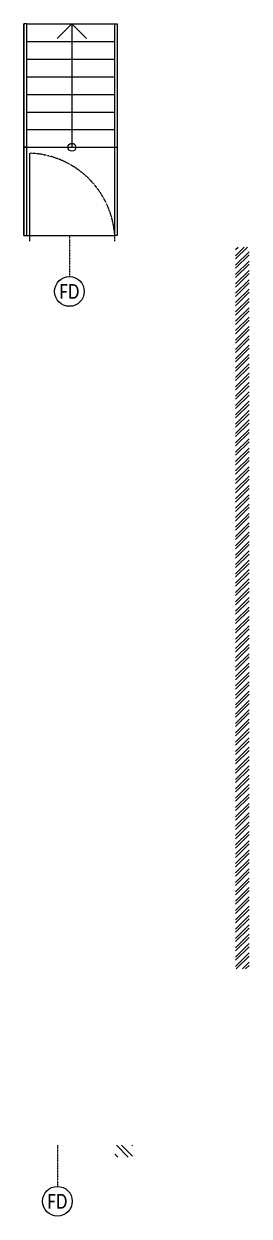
# Model space of a CAD drawing. Header units: feet. Extents: x -99009 to 3252343, y -11094690 to 9035152.
# Drawn here: x 1640835 to 1644669, y -1446505 to -1426218 of the extents above; entities that cross this region are included whole.
import ezdxf

# ---------------------------------------------------------------- set-up
doc = ezdxf.new("R2010")
doc.units = ezdxf.units.FT
doc.linetypes.add('HIDDEN', pattern=[0.375, 0.25, -0.125])
doc.linetypes.add('HIDDEN2', pattern=[0.1875, 0.125, -0.0625])
for name, color, linetype in [('DOOR', 5, 'Continuous'), ('HATCH', 252, 'Continuous'), ('TEXT DETAILS', 190, 'Continuous')]:
    doc.layers.add(name, color=color, linetype=linetype)
doc.layers.add('ELEVATION', color=2, linetype='Continuous', lineweight=25)
doc.layers.add('ELEVATION 1', color=254, linetype='Continuous', lineweight=15)
doc.layers.add('HATCH WALL', color=7, linetype='Continuous', true_color=0x7d7d7d)
doc.styles.add('CALIBRI', font='calibri.ttf', dxfattribs={"width": 0.8})
doc.dimstyles.new('MERAKI 100', dxfattribs={"dimtxt": 1250, "dimasz": 500, "dimexe": 150, "dimexo": 0, "dimgap": 0, "dimtad": 0, "dimdec": 0, "dimzin": 0, "dimdsep": 46, "dimtxsty": 'CALIBRI', "dimblk": 'OPEN90', "dimcen": 0, "dimclrd": 8, "dimclre": 8, "dimclrt": 256, "dimadec": 0, "dimazin": 0, "dimtfac": 1, "dimtdec": 0, "dimtix": 1, "dimtofl": 0, "dimtmove": 0, "dimatfit": 0, "dimldrblk": 'OPEN90', "dimfxl": 1, "dimtolj": 1, "dimtzin": 0, "dimlwd": -1, "dimlwe": -1, "dimarcsym": 1})

# ---------------------------------------------------------------- blocks, each defined once
blk = doc.blocks.new('_Open90')
at = {"color": 0, "linetype": 'ByBlock', "lineweight": -2}
for p, q in [((-0.5, 0.5), (0, 0)), ((0, 0), (-1, 0)), ((0, 0), (-0.5, -0.5))]:
    blk.add_line(p, q, dxfattribs=at)
blk = doc.blocks.new('FDWEST')
at = {"layer": 'TEXT DETAILS', "linetype": 'HIDDEN', "ltscale": 0.5}
blk.add_lwpolyline([(0, 200), (0, -500)], dxfattribs=at)
at = {"layer": 'TEXT DETAILS'}
blk.add_circle((0, -753), 253, dxfattribs=at)
at = {"layer": 'TEXT DETAILS', "insert": (0, -753), "char_height": 250, "width": 261.9, "attachment_point": 5, "style": 'CALIBRI'}
blk.add_mtext('FD', dxfattribs=at)
blk = doc.blocks.new('DOOR 123')
blk.add_lwpolyline([(-1381, 0), (-1381, 1500, -0.410737)], format="xyb")
at = {"linetype": 'HIDDEN2'}
blk.add_lwpolyline([(-1381, 1499, -0.404482), (69, 0)], format="xyb", dxfattribs=at)
blk = doc.blocks.new('SD')
at = {"layer": 'ELEVATION'}
for points in [[(338430, 41255), (338394, 41255), (338394, 44855), (338430, 44855)], [(339930, 43355), (339980, 43355), (339980, 44855), (339930, 44855)], [(339930, 41255), (339980, 41255), (339980, 43355), (339930, 43355)]]:
    blk.add_lwpolyline(points, close=True, dxfattribs=at)
for points in [[(339930, 44855), (338430, 44855)], [(339980, 44855), (339980, 41255)], [(339930, 43355), (338394, 43355)], [(339930, 43055), (338430, 43055)], [(339930, 42755), (338430, 42755)], [(339930, 42455), (338430, 42455)], [(339930, 42155), (338430, 42155)], [(339930, 41855), (338430, 41855)], [(339930, 41555), (338430, 41555)], [(339930, 41255), (338430, 41255)]]:
    blk.add_lwpolyline(points, dxfattribs=at)
at = {"layer": 'ELEVATION 1'}
blk.add_circle((339162, 43355), 67.1, dxfattribs=at)
at = {"rotation": 180}
blk.add_blockref('FDWEST', (339205, 45055), dxfattribs=at)
at = {"layer": 'DOOR', "rotation": 180}
blk.add_blockref('DOOR 123', (338499, 44955), dxfattribs=at)
at = {"layer": 'ELEVATION 1'}
blk.add_leader([(339162, 41255), (339162, 43355)], dimstyle='MERAKI 100', override={"dimtxt": 50, "dimasz": 500, "dimgap": 0, "dimtad": 0}, dxfattribs=at)

msp = doc.modelspace()

# ---------------------------------------------------------------- hatches: boundary and pattern name
at = {"layer": 'HATCH WALL'}
h = msp.add_hatch(dxfattribs=at)
h.set_pattern_fill('ANSI32', color=256, scale=300, style=0)
h.set_pattern_definition([(45, (-8489759.55, -1118558.01), (-79.5495129, 79.5495129), []), (45, (-8489706.51, -1118558.01), (-79.5495129, 79.5495129), [])])
h.paths.add_polyline_path([(1644668.59425, -1442299.09856), (1644668.59425, -1430018.09856), (1644438.59425, -1430018.09856), (1644438.59425, -1442299.09856)])
h = msp.add_hatch(dxfattribs=at)
h.set_pattern_fill('ANSI32', color=256, scale=500, style=0)
h.set_pattern_definition([(135, (3961075.25, -1891369.61), (-132.582521, -132.582521), []), (135, (3961075.25, -1891281.22), (-132.582521, -132.582521), [])])
h.paths.add_polyline_path([(1642681.17919, -1445299.09856), (1642385.13585, -1445299.09856), (1642385.13585, -1445499.09856), (1642681.17919, -1445499.09856)])

# ---------------------------------------------------------------- block references
msp.add_blockref('FDWEST', (1641405.95972, -1445499.06169))
at = {"layer": 'HATCH', "rotation": 180}
msp.add_blockref('SD', (1980814.99556, -1384963.52143), dxfattribs=at)

doc.saveas('drawing.dxf')
